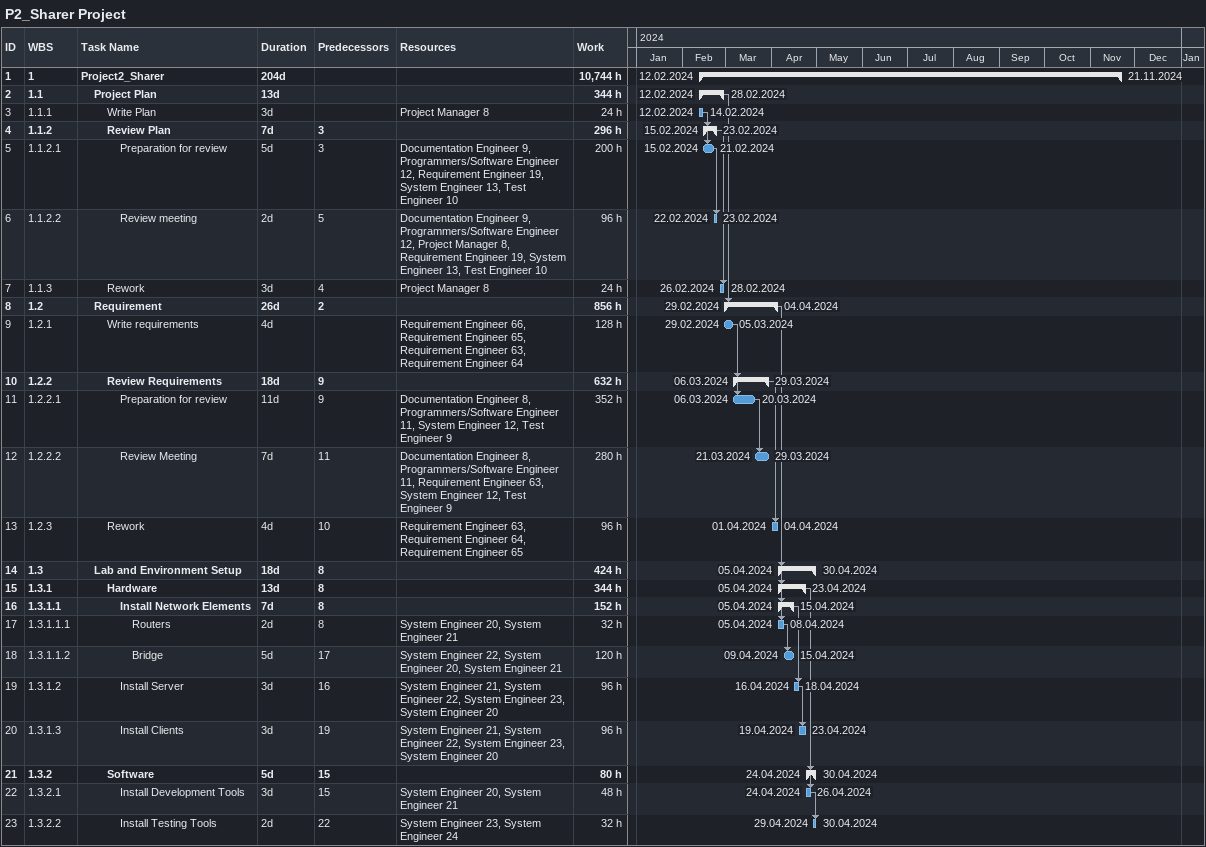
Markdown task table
P2_Sharer Project

| ID | WBS | Task | Duration | Start | Finish | Predecessors | Resources | Work (h) |
|---|---|---|---|---|---|---|---|---|
| 1 | 1 | **Project2_Sharer** | 204d | 2024-02-12 | 2024-11-21 |  |  | 10744 |
| 2 | 1.1 | **Project Plan** | 13d | 2024-02-12 | 2024-02-28 |  |  | 344 |
| 3 | 1.1.1 | Write Plan | 3d | 2024-02-12 | 2024-02-14 |  | Project Manager 8 | 24 |
| 4 | 1.1.2 | **Review Plan** | 7d | 2024-02-15 | 2024-02-23 | 3 |  | 296 |
| 5 | 1.1.2.1 | Preparation for review | 5d | 2024-02-15 | 2024-02-21 | 3 | Documentation Engineer 9, Programmers/Software Engineer 12, Requirement Engineer 19, System Engineer 13, Test Engineer 10 | 200 |
| 6 | 1.1.2.2 | Review meeting | 2d | 2024-02-22 | 2024-02-23 | 5 | Documentation Engineer 9, Programmers/Software Engineer 12, Project Manager 8, Requirement Engineer 19, System Engineer 13, Test Engineer 10 | 96 |
| 7 | 1.1.3 | Rework | 3d | 2024-02-26 | 2024-02-28 | 4 | Project Manager 8 | 24 |
| 8 | 1.2 | **Requirement** | 26d | 2024-02-29 | 2024-04-04 | 2 |  | 856 |
| 9 | 1.2.1 | Write requirements | 4d | 2024-02-29 | 2024-03-05 |  | Requirement Engineer 66, Requirement Engineer 65, Requirement Engineer 63, Requirement Engineer 64 | 128 |
| 10 | 1.2.2 | **Review Requirements** | 18d | 2024-03-06 | 2024-03-29 | 9 |  | 632 |
| 11 | 1.2.2.1 | Preparation for review | 11d | 2024-03-06 | 2024-03-20 | 9 | Documentation Engineer 8, Programmers/Software Engineer 11, System Engineer 12, Test Engineer 9 | 352 |
| 12 | 1.2.2.2 | Review Meeting | 7d | 2024-03-21 | 2024-03-29 | 11 | Documentation Engineer 8, Programmers/Software Engineer 11, Requirement Engineer 63, System Engineer 12, Test Engineer 9 | 280 |
| 13 | 1.2.3 | Rework | 4d | 2024-04-01 | 2024-04-04 | 10 | Requirement Engineer 63, Requirement Engineer 64, Requirement Engineer 65 | 96 |
| 14 | 1.3 | **Lab and Environment Setup** | 18d | 2024-04-05 | 2024-04-30 | 8 |  | 424 |
| 15 | 1.3.1 | **Hardware** | 13d | 2024-04-05 | 2024-04-23 | 8 |  | 344 |
| 16 | 1.3.1.1 | **Install Network Elements** | 7d | 2024-04-05 | 2024-04-15 | 8 |  | 152 |
| 17 | 1.3.1.1.1 | Routers | 2d | 2024-04-05 | 2024-04-08 | 8 | System Engineer 20, System Engineer 21 | 32 |
| 18 | 1.3.1.1.2 | Bridge | 5d | 2024-04-09 | 2024-04-15 | 17 | System Engineer 22, System Engineer 20, System Engineer 21 | 120 |
| 19 | 1.3.1.2 | Install Server | 3d | 2024-04-16 | 2024-04-18 | 16 | System Engineer 21, System Engineer 22, System Engineer 23, System Engineer 20 | 96 |
| 20 | 1.3.1.3 | Install Clients | 3d | 2024-04-19 | 2024-04-23 | 19 | System Engineer 21, System Engineer 22, System Engineer 23, System Engineer 20 | 96 |
| 21 | 1.3.2 | **Software** | 5d | 2024-04-24 | 2024-04-30 | 15 |  | 80 |
| 22 | 1.3.2.1 | Install Development Tools | 3d | 2024-04-24 | 2024-04-26 | 15 | System Engineer 20, System Engineer 21 | 48 |
| 23 | 1.3.2.2 | Install Testing Tools | 2d | 2024-04-29 | 2024-04-30 | 22 | System Engineer 23, System Engineer 24 | 32 |
